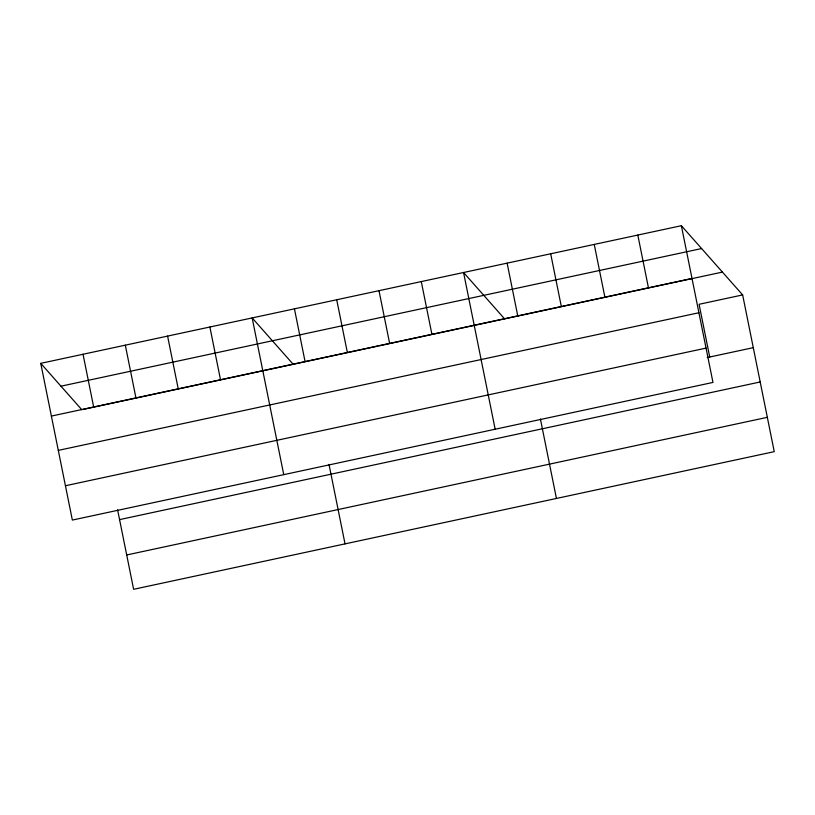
<?xml version="1.0" encoding="UTF-8"?>
<svg xmlns="http://www.w3.org/2000/svg" width="815" height="815" viewBox="0 0 815 815"><rect width="100%" height="100%" fill="white"/><g stroke="black" fill="none" stroke-linecap="round" stroke-linejoin="round"><path stroke-width="1.22" d="M681.371 225.704L712.972 382.429L72.352 520.072L40.75 363.347L681.371 225.704L742.648 294.928L774.25 451.653L133.629 589.296L117.594 509.813M60.972 386.188L701.593 248.555M51.386 416.078L692.006 278.435M83.049 409.456L377.773 346.141M379.016 345.866L461.096 328.231M462.339 327.966L722.426 272.088M742.648 294.928L699.087 304.29L709.722 357.021M58.303 450.389L698.924 312.746M65.434 485.75L706.055 348.107M707.226 357.551L753.284 347.659M119.581 519.613L760.201 381.97M126.702 554.974L767.333 417.331M504.617 318.889L463.562 272.505L495.163 429.23M293.206 364.305L252.161 317.921L283.752 474.646M40.75 363.347L81.806 409.731M637.809 235.066L648.445 287.787M594.247 244.429L604.883 297.149M550.685 253.781L561.321 306.511M540.406 418.971L556.441 498.454M507.124 263.143L517.759 315.874M421.284 281.593L431.909 334.313M378.995 290.67L389.631 343.4M336.717 299.757L347.353 352.488M329.005 464.387L345.03 543.87M294.439 308.844L305.065 361.565M209.873 327.009L220.508 379.739M167.595 336.096L178.22 388.816M125.316 345.183L135.942 397.903M83.028 354.26L93.664 406.991"/></g></svg>
